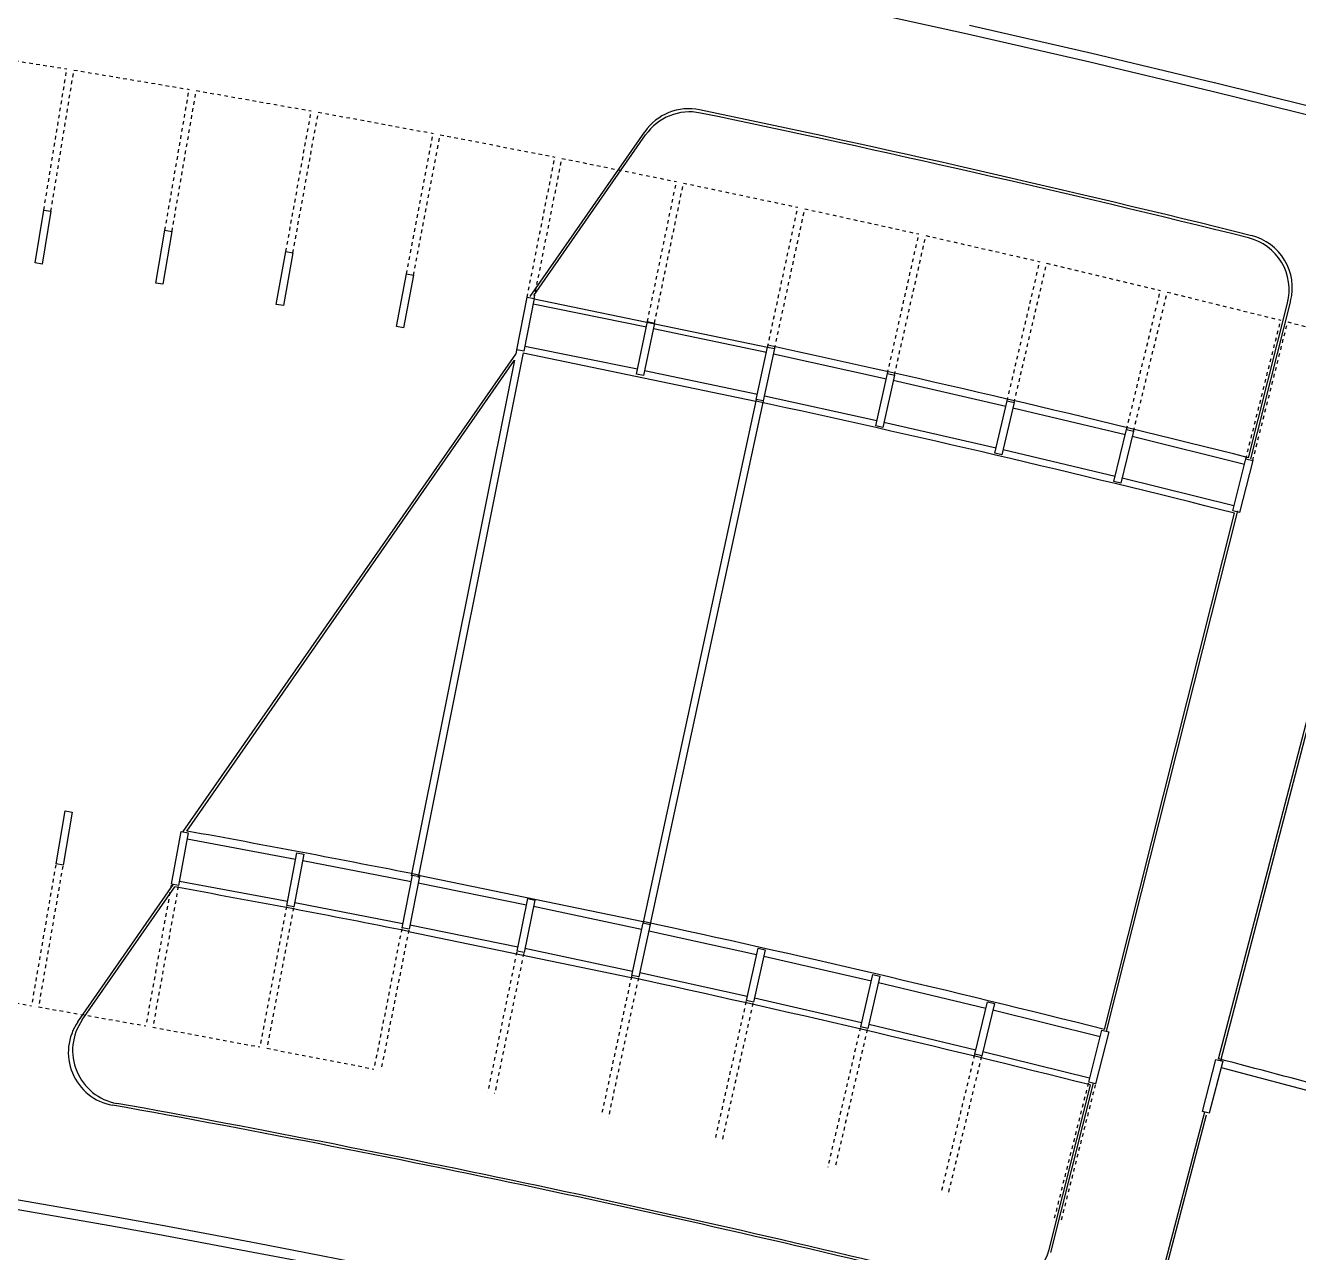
# Model space of a CAD drawing. Extents: x 26 to 324, y 73 to 188.
# Drawn here: x 244.58 to 280.2, y 117.81 to 152.13 of the extents above; entities that cross this region are included whole.
import ezdxf

# ---------------------------------------------------------------- set-up
doc = ezdxf.new("R2010")
doc.units = 0
doc.header["$LTSCALE"] = 0.01
doc.header["$MEASUREMENT"] = 0
doc.linetypes.add('HIDDEN2', pattern=[0.1875, 0.125, -0.0625])
doc.layers.get('0').update_dxf_attribs({"linetype": 'CONTINUOUS'})
for name, color, linetype in [('AR-ALV-VT1', 2, 'CONTINUOUS'), ('BANC', 2, 'CONTINUOUS'), ('ESTR', 3, 'CONTINUOUS'), ('PISO', 1, 'CONTINUOUS'), ('PROJ', 1, 'HIDDEN2')]:
    doc.layers.add(name, color=color, linetype=linetype)

# ---------------------------------------------------------------- blocks, each defined once
blk = doc.blocks.new('PILAR-SLC')
for points in [[(0.197, -26.487), (0.197, -27.987), (-0.003, -27.987), (-0.003, -26.487)], [(0.197, -42.97), (0.197, -44.47), (-0.003, -44.47), (-0.003, -42.97)]]:
    blk.add_lwpolyline(points, close=True)

msp = doc.modelspace()

# ---------------------------------------------------------------- linework, layer by layer
at = {"layer": 'AR-ALV-VT1'}
for points in [[(290.763, 108.195, 0.05916), (205.127, 123.861), (196.204, 124.344), (189.809, 124.557)], [(290.557, 107.975, 0.058865), (205.087, 123.613), (196.195, 124.094)]]:
    msp.add_lwpolyline(points, format="xyb", dxfattribs=at)
at = {"layer": 'BANC'}
for p, q in [((270.936, 151.889), (267.5, 152.647)), ((274.421, 151.345), (270.992, 152.132)), ((274.365, 151.102), (270.936, 151.889)), ((277.788, 150.285), (274.365, 151.102)), ((277.846, 150.529), (274.423, 151.345)), ((280.517, 149.867), (277.848, 150.528)), ((281.203, 149.44), (277.788, 150.285))]:
    msp.add_line(p, q, dxfattribs=at)
at = {"layer": 'PISO'}
for p, q in [((258.699, 144.549), (261.909, 149.159)), ((258.806, 144.579), (261.934, 149.072)), ((258.784, 144.344), (261.956, 143.7)), ((258.816, 144.49), (265.348, 143.137)), ((278.804, 140.041), (279.894, 144.369)), ((278.868, 140.01), (279.982, 144.43)), ((262.15, 143.66), (265.316, 142.99)), ((248.999, 129.583), (258.299, 142.941)), ((258.509, 142.971), (255.57, 128.303)), ((258.322, 143.059), (258.299, 142.941)), ((258.509, 142.971), (265.015, 141.623)), ((258.552, 143.166), (261.71, 142.526)), ((265.509, 142.948), (268.67, 142.251)), ((249.095, 129.598), (258.264, 142.769)), ((258.264, 142.769), (255.373, 128.342)), ((261.907, 142.485), (265.06, 141.818)), ((268.862, 142.208), (272.017, 141.484)), ((265.257, 141.775), (268.404, 141.081)), ((265.026, 141.672), (261.855, 127)), ((265.221, 141.629), (262.051, 126.958)), ((272.209, 141.439), (275.358, 140.688)), ((268.6, 141.037), (271.741, 140.316)), ((275.549, 140.641), (278.691, 139.864)), ((271.937, 140.27), (275.072, 139.522)), ((275.267, 139.475), (278.396, 138.701)), ((274.772, 124.045), (278.413, 138.49)), ((274.833, 124), (278.501, 138.555)), ((277.964, 123.226), (281.749, 137.722)), ((278.024, 123.181), (281.795, 137.622)), ((249.102, 129.377), (252.139, 128.815)), ((252.34, 128.777), (255.373, 128.189)), ((255.582, 128.367), (261.869, 127.064)), ((246.05, 124.263), (248.727, 128.108)), ((246.17, 124.313), (248.76, 128.033)), ((248.889, 128.196), (251.915, 127.636)), ((255.573, 128.149), (258.601, 127.535)), ((252.118, 127.598), (255.138, 127.012)), ((258.801, 127.493), (261.823, 126.854)), ((255.341, 126.972), (258.356, 126.36)), ((262.023, 126.811), (265.04, 126.145)), ((255.299, 126.792), (261.53, 125.5)), ((258.558, 126.318), (261.568, 125.681)), ((265.239, 126.1), (268.25, 125.409)), ((261.77, 125.637), (264.775, 124.975)), ((268.449, 125.363), (271.454, 124.646)), ((264.976, 124.929), (267.975, 124.241)), ((271.652, 124.598), (274.651, 123.855)), ((268.176, 124.194), (271.169, 123.48)), ((271.37, 123.431), (274.357, 122.692)), ((278.039, 122.986), (281.025, 122.193)), ((273.272, 117.808), (274.466, 122.546)), ((273.221, 117.892), (274.381, 122.494)), ((276.343, 117.02), (277.578, 121.747)), ((276.428, 117.069), (277.627, 121.661))]:
    msp.add_line(p, q, dxfattribs=at)
for centre, radius, start, end in [((263.14, 148.302), 1.5, 78.2747, 145.1556), ((263.165, 148.215), 1.5, 78.2688, 145.1556), ((180.204, -251.291), 409.609, 76.05893, 78.27472), ((180.204, -251.291), 409.529, 76.0688, 78.26883), ((278.44, 144.736), 1.5, 345.8533, 76.0688), ((278.527, 144.797), 1.5, 345.8533, 76.0589), ((180.204, -251.291), 403.563, 75.85823, 77.81946), ((180.204, -251.291), 401.963, 75.85825, 77.81951), ((180.179, -251.219), 387.003, 78.76463, 79.74223), ((180.179, -251.219), 385.403, 78.76037, 79.74983), ((180.179, -251.219), 387.003, 75.85217, 77.81414), ((180.179, -251.219), 385.403, 75.85217, 77.81427), ((247.281, 123.406), 1.5, 145.1556, 259.8506), ((247.401, 123.456), 1.5, 145.1556, 259.8342), ((180.179, -251.219), 387.003, 74.36933, 75.36429), ((180.204, -251.291), 379.154, 76.07377, 79.8506), ((180.204, -251.291), 379.224, 76.08426, 79.83417), ((271.766, 118.259), 1.5, 256.0843, 345.8533)]:
    msp.add_arc(centre, radius, start, end, dxfattribs=at)
at = {"layer": 'PROJ'}
for p, q in [((242.512, 151.43), (245.741, 150.917)), ((245.096, 146.97), (245.741, 150.917)), ((245.294, 146.937), (245.938, 150.885)), ((245.938, 150.885), (249.163, 150.345)), ((248.485, 146.403), (249.163, 150.345)), ((248.682, 146.369), (249.36, 150.311)), ((249.36, 150.311), (252.579, 149.743)), ((251.868, 145.807), (252.579, 149.743)), ((252.065, 145.771), (252.776, 149.708)), ((252.776, 149.708), (255.991, 149.113)), ((255.246, 145.183), (255.991, 149.113)), ((255.443, 145.145), (256.188, 149.075)), ((256.188, 149.075), (259.397, 148.453)), ((258.619, 144.529), (259.397, 148.453)), ((258.815, 144.49), (259.593, 148.414)), ((259.593, 148.414), (262.798, 147.764)), ((261.986, 143.847), (262.798, 147.764)), ((262.182, 143.807), (262.993, 147.724)), ((262.993, 147.724), (266.192, 147.047)), ((265.347, 143.137), (266.192, 147.047)), ((265.543, 143.095), (266.387, 147.004)), ((266.387, 147.004), (269.58, 146.3)), ((268.702, 142.398), (269.58, 146.3)), ((268.897, 142.354), (269.775, 146.256)), ((269.775, 146.256), (272.962, 145.525)), ((272.05, 141.63), (272.962, 145.525)), ((272.245, 141.584), (273.157, 145.479)), ((273.157, 145.479), (276.337, 144.721)), ((275.392, 140.834), (276.337, 144.721)), ((275.587, 140.787), (276.531, 144.673)), ((276.531, 144.673), (279.705, 143.888)), ((278.727, 140.009), (279.705, 143.888)), ((278.921, 139.96), (279.899, 143.839)), ((279.899, 143.839), (283.066, 143.026)), ((245.428, 128.654), (244.75, 124.712)), ((245.625, 128.62), (244.947, 124.678)), ((248.66, 128.085), (247.949, 124.149)), ((248.857, 128.05), (248.145, 124.113)), ((251.887, 127.489), (251.143, 123.558)), ((252.084, 127.451), (251.339, 123.521)), ((255.11, 126.865), (254.331, 122.941)), ((255.306, 126.826), (254.527, 122.902)), ((258.326, 126.213), (257.515, 122.296)), ((258.522, 126.173), (257.71, 122.256)), ((261.537, 125.534), (260.692, 121.625)), ((261.733, 125.492), (260.888, 121.582)), ((241.744, 125.216), (244.75, 124.712)), ((244.947, 124.678), (247.949, 124.149)), ((264.743, 124.828), (263.864, 120.926)), ((264.938, 124.784), (264.059, 120.882)), ((248.145, 124.113), (251.143, 123.558)), ((267.942, 124.095), (267.03, 120.2)), ((268.136, 124.049), (267.225, 120.155)), ((251.339, 123.521), (254.331, 122.941)), ((271.134, 123.334), (270.19, 119.447)), ((271.329, 123.287), (270.384, 119.4)), ((274.32, 122.547), (273.343, 118.668)), ((274.514, 122.498), (273.537, 118.619))]:
    msp.add_line(p, q, dxfattribs=at)

# ---------------------------------------------------------------- block references
at = {"layer": 'ESTR'}
for p, rotation in [((249.364, 173.111), 350.731707317073), ((252.975, 172.507), 350.2439024390244), ((256.581, 171.872), 349.7560829268282), ((260.181, 171.206), 349.2682829268296), ((263.775, 170.51), 348.7804829268297), ((267.363, 169.783), 348.2926829268289), ((270.944, 169.026), 347.8048780487799), ((274.52, 168.238), 347.3170731707306), ((278.088, 167.42), 346.8292682926822), ((281.649, 166.572), 346.3414634146344), ((285.203, 165.693), 345.8536585365847), ((288.749, 164.784), 345.3658536585357)]:
    msp.add_blockref('PILAR-SLC', p, dxfattribs=dict(at, rotation=rotation))

doc.saveas('drawing.dxf')
